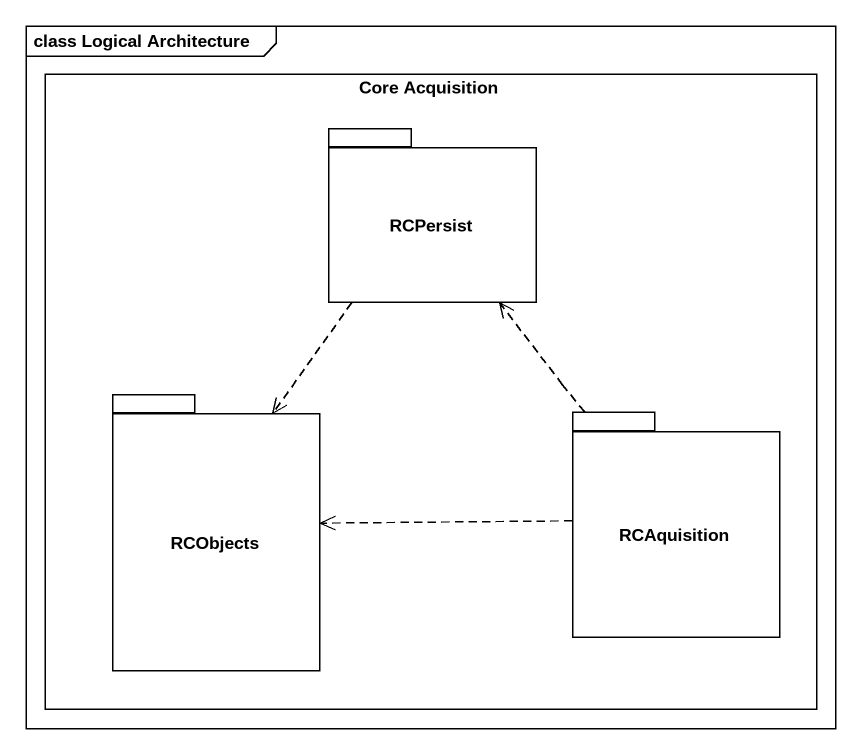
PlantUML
@startuml
mainframe class Logical Architecture
rectangle "Core Acquisition" as Core_Acquisition {
  package RCPersist {
  }
  package RCObjects {
  }
  package RCAquisition {
  }
}
RCPersist ..> RCObjects
RCAquisition .up.> RCPersist
RCAquisition .left.> RCObjects
@enduml
